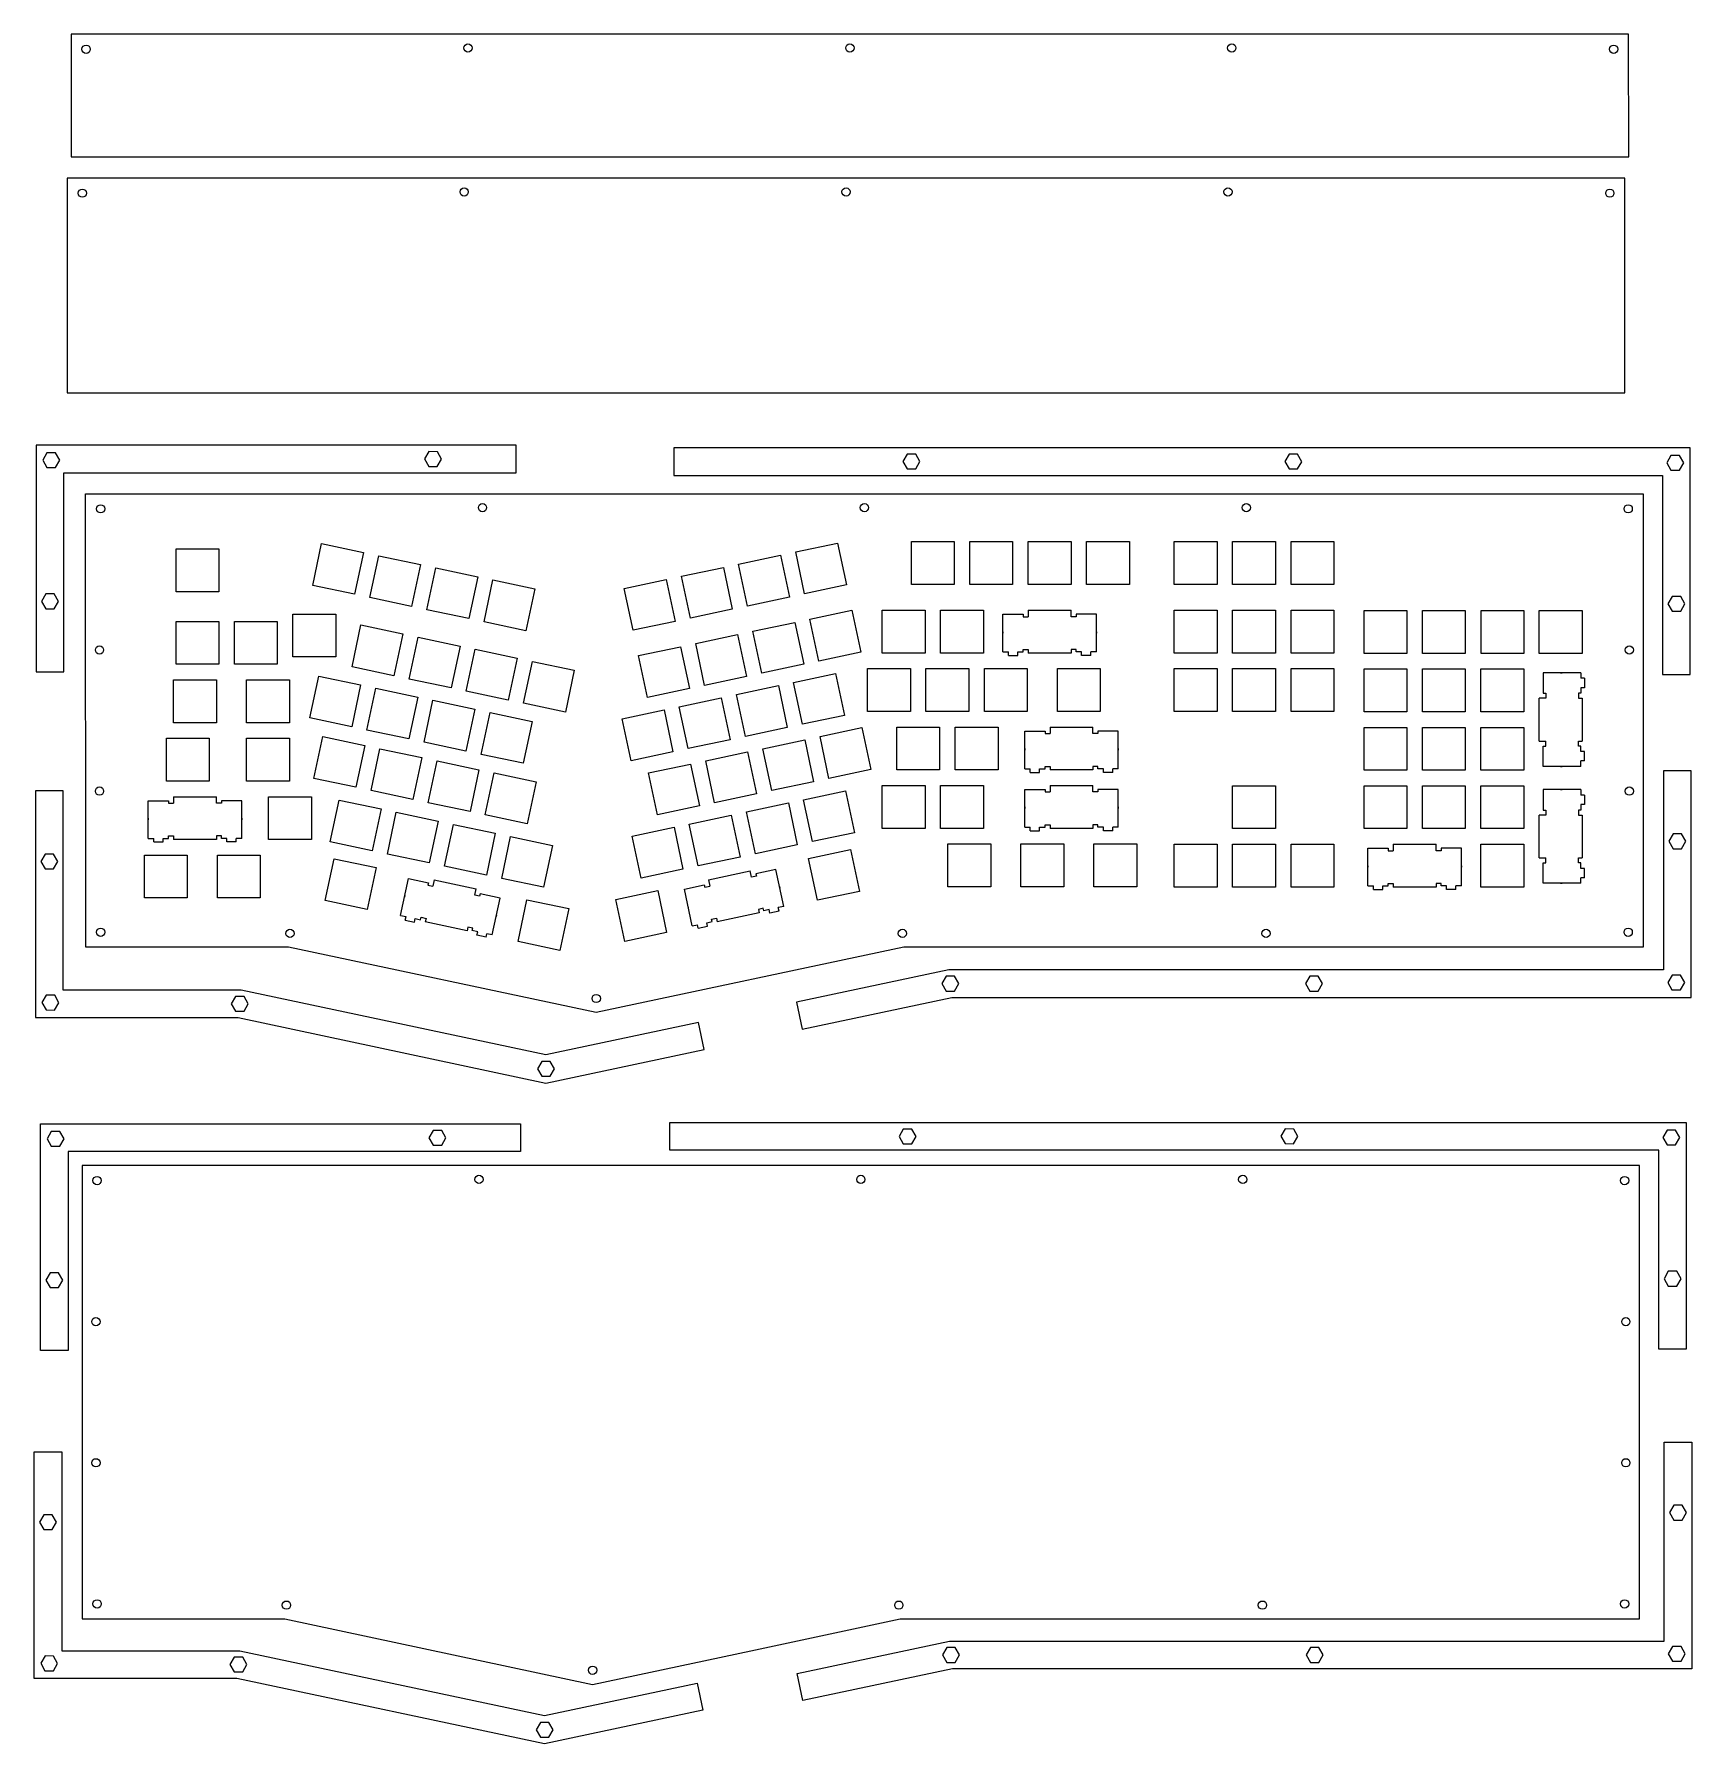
# Model space of a CAD drawing. Header units: millimetres. Extents: x 5 to 545, y -433 to 125.
import ezdxf

# ---------------------------------------------------------------- set-up
doc = ezdxf.new("R2010")
doc.units = ezdxf.units.MM
doc.layers.get('0').update_dxf_attribs({"linetype": 'CONTINUOUS'})

msp = doc.modelspace()

# ---------------------------------------------------------------- linework, layer by layer
for p, q in [((320.5, -76.54), (320.5, -64.25)), ((320.5, -64.25), (327.15, -64.25)), ((327.15, -64.25), (327.15, -65.06)), ((327.15, -65.06), (328.78, -65.06)), ((328.78, -62.95), (342.75, -62.95)), ((328.78, -62.95), (328.78, -65.06)), ((342.75, -65.06), (342.75, -62.95)), ((344.37, -65.06), (342.75, -65.06)), ((351.03, -64.25), (344.37, -64.25)), ((344.37, -64.25), (344.37, -65.06)), ((351.03, -76.54), (351.03, -64.25)), ((320.5, -69.94), (320.5, -70.45)), ((351.03, -69.94), (351.03, -70.45)), ((320.5, -76.54), (322.3, -76.54)), ((322.3, -77.71), (322.3, -76.54)), ((322.3, -77.71), (325.35, -77.71)), ((325.35, -76.54), (327.15, -76.54)), ((325.35, -77.71), (325.35, -76.54)), ((327.15, -75.76), (328.78, -75.76)), ((327.15, -76.54), (327.15, -75.76)), ((328.78, -75.76), (328.78, -76.92)), ((342.75, -76.92), (328.78, -76.92)), ((342.75, -75.76), (342.75, -76.92)), ((344.37, -75.76), (342.75, -75.76)), ((344.37, -76.54), (344.37, -75.76)), ((346.18, -76.54), (344.37, -76.54)), ((346.18, -77.71), (346.18, -76.54)), ((349.22, -77.71), (346.18, -77.71)), ((349.22, -77.71), (349.22, -76.54)), ((351.03, -76.54), (349.22, -76.54)), ((496.75, -83.35), (496.75, -90)), ((509.05, -83.35), (496.75, -83.35)), ((502.44, -83.35), (502.95, -83.35)), ((509.05, -83.35), (509.05, -85.15)), ((510.22, -85.15), (509.05, -85.15)), ((509.05, -88.2), (509.05, -90)), ((510.22, -88.2), (509.05, -88.2)), ((510.22, -85.15), (510.22, -88.2)), ((495.46, -105.6), (495.46, -91.63)), ((497.57, -91.63), (495.46, -91.63)), ((496.75, -90), (497.57, -90)), ((497.57, -90), (497.57, -91.63)), ((509.05, -90), (508.26, -90)), ((508.26, -90), (508.26, -91.63)), ((508.26, -91.63), (509.43, -91.63)), ((509.43, -91.63), (509.43, -105.6)), ((327.64, -114.64), (327.64, -102.35)), ((327.64, -102.35), (334.29, -102.35)), ((334.29, -102.35), (334.29, -103.16)), ((334.29, -103.16), (335.92, -103.16)), ((335.92, -101.05), (349.89, -101.05)), ((335.92, -101.05), (335.92, -103.16)), ((349.89, -103.16), (349.89, -101.05)), ((351.52, -103.16), (349.89, -103.16)), ((358.17, -102.35), (351.52, -102.35)), ((351.52, -102.35), (351.52, -103.16)), ((358.17, -114.64), (358.17, -102.35)), ((495.46, -105.6), (497.57, -105.6)), ((497.57, -107.22), (497.57, -105.6)), ((508.26, -105.6), (509.43, -105.6)), ((508.26, -107.22), (508.26, -105.6)), ((327.64, -108.04), (327.64, -108.55)), ((358.17, -108.04), (358.17, -108.55)), ((496.75, -113.88), (496.75, -107.22)), ((496.75, -107.22), (497.57, -107.22)), ((509.05, -107.22), (508.26, -107.22)), ((509.05, -109.03), (509.05, -107.22)), ((510.22, -109.03), (509.05, -109.03)), ((510.22, -112.08), (510.22, -109.03)), ((327.64, -114.64), (329.44, -114.64)), ((329.44, -115.81), (329.44, -114.64)), ((329.44, -115.81), (332.49, -115.81)), ((332.49, -114.64), (334.29, -114.64)), ((332.49, -115.81), (332.49, -114.64)), ((334.29, -113.86), (335.92, -113.86)), ((334.29, -114.64), (334.29, -113.86)), ((335.92, -113.86), (335.92, -115.02)), ((349.89, -115.02), (335.92, -115.02)), ((349.89, -113.86), (349.89, -115.02)), ((351.52, -113.86), (349.89, -113.86)), ((351.52, -114.64), (351.52, -113.86)), ((353.32, -114.64), (351.52, -114.64)), ((353.32, -115.81), (353.32, -114.64)), ((356.37, -115.81), (353.32, -115.81)), ((356.37, -115.81), (356.37, -114.64)), ((358.17, -114.64), (356.37, -114.64)), ((509.05, -113.88), (496.75, -113.88)), ((502.44, -113.88), (502.95, -113.88)), ((510.22, -112.08), (509.05, -112.08)), ((509.05, -113.88), (509.05, -112.08)), ((327.64, -133.69), (327.64, -121.4)), ((327.64, -121.4), (334.29, -121.4)), ((327.64, -133.69), (327.64, -121.4)), ((327.64, -121.4), (334.29, -121.4)), ((334.29, -121.4), (334.29, -122.21)), ((334.29, -121.4), (334.29, -122.21)), ((334.29, -122.21), (335.92, -122.21)), ((334.29, -122.21), (335.92, -122.21)), ((335.92, -120.1), (349.89, -120.1)), ((335.92, -120.1), (335.92, -122.21)), ((335.92, -120.1), (335.92, -122.21)), ((335.92, -120.1), (349.89, -120.1)), ((349.89, -122.21), (349.89, -120.1)), ((349.89, -122.21), (349.89, -120.1)), ((351.52, -122.21), (349.89, -122.21)), ((351.52, -122.21), (349.89, -122.21)), ((358.17, -121.4), (351.52, -121.4)), ((351.52, -121.4), (351.52, -122.21)), ((358.17, -121.4), (351.52, -121.4)), ((351.52, -121.4), (351.52, -122.21)), ((358.17, -133.69), (358.17, -121.4)), ((358.17, -133.69), (358.17, -121.4)), ((496.75, -121.45), (496.75, -128.1)), ((509.05, -121.45), (496.75, -121.45)), ((502.44, -121.45), (502.95, -121.45)), ((509.05, -121.45), (509.05, -123.25)), ((41.77, -125.05), (48.42, -125.05)), ((41.77, -137.34), (41.77, -125.05)), ((41.77, -137.34), (41.77, -125.05)), ((41.77, -125.05), (48.42, -125.05)), ((48.42, -125.05), (48.42, -125.86)), ((48.42, -125.05), (48.42, -125.86)), ((48.42, -125.86), (50.05, -125.86)), ((48.42, -125.86), (50.05, -125.86)), ((50.05, -123.75), (64.02, -123.75)), ((50.05, -123.75), (50.05, -125.86)), ((50.05, -123.75), (64.02, -123.75)), ((50.05, -123.75), (50.05, -125.86)), ((64.02, -125.86), (64.02, -123.75)), ((64.02, -125.86), (64.02, -123.75)), ((65.64, -125.86), (64.02, -125.86)), ((65.64, -125.86), (64.02, -125.86)), ((72.3, -125.05), (65.64, -125.05)), ((65.64, -125.05), (65.64, -125.86)), ((72.3, -125.05), (65.64, -125.05)), ((65.64, -125.05), (65.64, -125.86)), ((72.3, -137.34), (72.3, -125.05)), ((72.3, -137.34), (72.3, -125.05)), ((327.64, -127.09), (327.64, -127.6)), ((327.64, -127.09), (327.64, -127.6)), ((358.17, -127.09), (358.17, -127.6)), ((358.17, -127.09), (358.17, -127.6)), ((496.75, -128.1), (497.57, -128.1)), ((497.57, -128.1), (497.57, -129.73)), ((509.05, -128.1), (508.26, -128.1)), ((508.26, -128.1), (508.26, -129.73)), ((510.22, -123.25), (509.05, -123.25)), ((509.05, -126.3), (509.05, -128.1)), ((510.22, -126.3), (509.05, -126.3)), ((510.22, -123.25), (510.22, -126.3)), ((41.77, -130.74), (41.77, -131.24)), ((41.77, -130.74), (41.77, -131.24)), ((72.3, -130.74), (72.3, -131.24)), ((72.3, -130.74), (72.3, -131.24)), ((327.64, -133.69), (329.44, -133.69)), ((327.64, -133.69), (329.44, -133.69)), ((329.44, -134.86), (329.44, -133.69)), ((329.44, -134.86), (329.44, -133.69)), ((332.49, -133.69), (334.29, -133.69)), ((332.49, -134.86), (332.49, -133.69)), ((332.49, -133.69), (334.29, -133.69)), ((332.49, -134.86), (332.49, -133.69)), ((334.29, -132.91), (335.92, -132.91)), ((334.29, -133.69), (334.29, -132.91)), ((334.29, -133.69), (334.29, -132.91)), ((334.29, -132.91), (335.92, -132.91)), ((335.92, -132.91), (335.92, -134.07)), ((335.92, -132.91), (335.92, -134.07)), ((349.89, -132.91), (349.89, -134.07)), ((351.52, -132.91), (349.89, -132.91)), ((351.52, -132.91), (349.89, -132.91)), ((349.89, -132.91), (349.89, -134.07)), ((351.52, -133.69), (351.52, -132.91)), ((351.52, -133.69), (351.52, -132.91)), ((353.32, -133.69), (351.52, -133.69)), ((353.32, -133.69), (351.52, -133.69)), ((353.32, -134.86), (353.32, -133.69)), ((353.32, -134.86), (353.32, -133.69)), ((356.37, -134.86), (356.37, -133.69)), ((358.17, -133.69), (356.37, -133.69)), ((356.37, -134.86), (356.37, -133.69)), ((358.17, -133.69), (356.37, -133.69)), ((495.46, -143.7), (495.46, -129.73)), ((497.57, -129.73), (495.46, -129.73)), ((508.26, -129.73), (509.43, -129.73)), ((509.43, -129.73), (509.43, -143.7)), ((41.77, -137.34), (43.57, -137.34)), ((41.77, -137.34), (43.57, -137.34)), ((43.57, -138.51), (43.57, -137.34)), ((43.57, -138.51), (43.57, -137.34)), ((43.57, -138.51), (46.62, -138.51)), ((43.57, -138.51), (46.62, -138.51)), ((46.62, -138.51), (46.62, -137.34)), ((46.62, -137.34), (48.42, -137.34)), ((46.62, -137.34), (48.42, -137.34)), ((46.62, -138.51), (46.62, -137.34)), ((48.42, -137.34), (48.42, -136.55)), ((48.42, -136.55), (50.05, -136.55)), ((48.42, -136.55), (50.05, -136.55)), ((48.42, -137.34), (48.42, -136.55)), ((50.05, -136.55), (50.05, -137.72)), ((50.05, -136.55), (50.05, -137.72)), ((64.02, -137.72), (50.05, -137.72)), ((64.02, -137.72), (50.05, -137.72)), ((65.64, -136.55), (64.02, -136.55)), ((64.02, -136.55), (64.02, -137.72)), ((64.02, -136.55), (64.02, -137.72)), ((65.64, -136.55), (64.02, -136.55)), ((65.64, -137.34), (65.64, -136.55)), ((65.64, -137.34), (65.64, -136.55)), ((67.45, -137.34), (65.64, -137.34)), ((67.45, -137.34), (65.64, -137.34)), ((67.45, -138.51), (67.45, -137.34)), ((67.45, -138.51), (67.45, -137.34)), ((70.49, -138.51), (67.45, -138.51)), ((70.49, -138.51), (67.45, -138.51)), ((72.3, -137.34), (70.49, -137.34)), ((70.49, -138.51), (70.49, -137.34)), ((70.49, -138.51), (70.49, -137.34)), ((72.3, -137.34), (70.49, -137.34)), ((329.44, -134.86), (332.49, -134.86)), ((329.44, -134.86), (332.49, -134.86)), ((349.89, -134.07), (335.92, -134.07)), ((349.89, -134.07), (335.92, -134.07)), ((356.37, -134.86), (353.32, -134.86)), ((356.37, -134.86), (353.32, -134.86)), ((447.83, -139.25), (447.83, -141.36)), ((447.83, -139.25), (461.8, -139.25)), ((447.83, -139.25), (447.83, -141.36)), ((447.83, -139.25), (461.8, -139.25)), ((461.8, -141.36), (461.8, -139.25)), ((461.8, -141.36), (461.8, -139.25)), ((439.55, -152.84), (439.55, -140.55)), ((439.55, -152.84), (439.55, -140.55)), ((439.55, -140.55), (446.21, -140.55)), ((439.55, -140.55), (446.21, -140.55)), ((446.21, -140.55), (446.21, -141.36)), ((446.21, -140.55), (446.21, -141.36)), ((446.21, -141.36), (447.83, -141.36)), ((446.21, -141.36), (447.83, -141.36)), ((463.43, -141.36), (461.8, -141.36)), ((463.43, -141.36), (461.8, -141.36)), ((463.43, -140.55), (463.43, -141.36)), ((470.08, -140.55), (463.43, -140.55)), ((463.43, -140.55), (463.43, -141.36)), ((470.08, -140.55), (463.43, -140.55)), ((470.08, -152.84), (470.08, -140.55)), ((470.08, -152.84), (470.08, -140.55)), ((495.46, -143.7), (497.57, -143.7)), ((497.57, -145.32), (497.57, -143.7)), ((508.26, -143.7), (509.43, -143.7)), ((508.26, -145.32), (508.26, -143.7)), ((124.09, -162.46), (126.65, -150.44)), ((126.65, -150.44), (133.16, -151.82)), ((224.45, -150.86), (238.11, -147.96)), ((238.55, -150.02), (238.11, -147.96)), ((240.14, -149.68), (238.55, -150.02)), ((246.48, -147.5), (239.97, -148.88)), ((239.97, -148.88), (240.14, -149.68)), ((249.04, -159.53), (246.48, -147.5)), ((439.55, -146.24), (439.55, -146.75)), ((439.55, -146.24), (439.55, -146.75)), ((470.08, -146.24), (470.08, -146.75)), ((470.08, -146.24), (470.08, -146.75)), ((496.75, -151.98), (496.75, -145.32)), ((496.75, -145.32), (497.57, -145.32)), ((509.05, -145.32), (508.26, -145.32)), ((509.05, -147.13), (509.05, -145.32)), ((510.22, -147.13), (509.05, -147.13)), ((510.22, -150.18), (509.05, -150.18)), ((509.05, -151.98), (509.05, -150.18)), ((510.22, -150.18), (510.22, -147.13)), ((125.47, -156), (125.36, -156.5)), ((133.16, -151.82), (132.99, -152.62)), ((132.99, -152.62), (134.58, -152.96)), ((135.02, -150.89), (134.58, -152.96)), ((135.02, -150.89), (148.68, -153.8)), ((148.24, -155.86), (148.68, -153.8)), ((149.83, -156.2), (148.24, -155.86)), ((150, -155.4), (149.83, -156.2)), ((156.51, -156.79), (150, -155.4)), ((216.62, -153.85), (223.13, -152.47)), ((219.17, -165.87), (216.62, -153.85)), ((223.13, -152.47), (223.3, -153.26)), ((223.3, -153.26), (224.89, -152.92)), ((224.45, -150.86), (224.89, -152.92)), ((247.66, -153.07), (247.77, -153.56)), ((439.55, -152.84), (441.36, -152.84)), ((439.55, -152.84), (441.36, -152.84)), ((441.36, -154.01), (441.36, -152.84)), ((441.36, -154.01), (441.36, -152.84)), ((441.36, -154.01), (444.4, -154.01)), ((441.36, -154.01), (444.4, -154.01)), ((444.4, -154.01), (444.4, -152.84)), ((444.4, -152.84), (446.21, -152.84)), ((444.4, -154.01), (444.4, -152.84)), ((444.4, -152.84), (446.21, -152.84)), ((446.21, -152.06), (447.83, -152.06)), ((446.21, -152.06), (447.83, -152.06)), ((446.21, -152.84), (446.21, -152.06)), ((446.21, -152.84), (446.21, -152.06)), ((447.83, -152.06), (447.83, -153.22)), ((447.83, -152.06), (447.83, -153.22)), ((461.8, -153.22), (447.83, -153.22)), ((461.8, -153.22), (447.83, -153.22)), ((463.43, -152.06), (461.8, -152.06)), ((463.43, -152.06), (461.8, -152.06)), ((461.8, -152.06), (461.8, -153.22)), ((461.8, -152.06), (461.8, -153.22)), ((463.43, -152.84), (463.43, -152.06)), ((463.43, -152.84), (463.43, -152.06)), ((465.23, -152.84), (463.43, -152.84)), ((465.23, -152.84), (463.43, -152.84)), ((465.23, -154.01), (465.23, -152.84)), ((465.23, -154.01), (465.23, -152.84)), ((468.28, -154.01), (465.23, -154.01)), ((468.28, -154.01), (465.23, -154.01)), ((468.28, -154.01), (468.28, -152.84)), ((468.28, -154.01), (468.28, -152.84)), ((470.08, -152.84), (468.28, -152.84)), ((470.08, -152.84), (468.28, -152.84)), ((509.05, -151.98), (496.75, -151.98)), ((502.44, -151.98), (502.95, -151.98)), ((153.96, -168.81), (156.51, -156.79)), ((217.8, -159.41), (217.91, -159.91)), ((241.02, -161.62), (227.35, -164.52)), ((242.36, -160.14), (240.77, -160.48)), ((240.77, -160.48), (241.02, -161.62)), ((242.53, -160.91), (242.36, -160.14)), ((244.29, -160.53), (242.53, -160.91)), ((244.54, -161.68), (244.29, -160.53)), ((247.52, -161.04), (244.54, -161.68)), ((249.04, -159.53), (247.27, -159.9)), ((247.52, -161.04), (247.27, -159.9)), ((124.09, -162.46), (125.86, -162.84)), ((125.61, -163.98), (125.86, -162.84)), ((125.61, -163.98), (128.59, -164.62)), ((128.59, -164.62), (128.84, -163.47)), ((128.84, -163.47), (130.6, -163.85)), ((130.6, -163.85), (130.77, -163.08)), ((130.77, -163.08), (132.36, -163.42)), ((132.36, -163.42), (132.11, -164.56)), ((145.78, -167.46), (132.11, -164.56)), ((146.02, -166.32), (145.78, -167.46)), ((147.61, -166.66), (146.02, -166.32)), ((147.45, -167.43), (147.61, -166.66)), ((155.33, -162.35), (155.22, -162.85)), ((219.17, -165.87), (220.94, -165.5)), ((221.18, -166.64), (220.94, -165.5)), ((221.18, -166.64), (224.16, -166.01)), ((223.92, -164.87), (225.68, -164.49)), ((224.16, -166.01), (223.92, -164.87)), ((225.52, -163.72), (227.11, -163.38)), ((225.68, -164.49), (225.52, -163.72)), ((227.11, -163.38), (227.35, -164.52)), ((149.21, -167.8), (147.45, -167.43)), ((148.97, -168.95), (149.21, -167.8)), ((151.95, -169.58), (148.97, -168.95)), ((151.95, -169.58), (152.19, -168.44)), ((153.96, -168.81), (152.19, -168.44))]:
    msp.add_line(p, q)
for points in [[(524.62, 124.87), (16.6, 124.87), (16.6, 84.87), (524.63, 84.93)], [(523.38, 77.94), (15.36, 77.94), (15.36, 7.94), (523.38, 7.94)], [(14.23, -83.06), (14.23, -18.15), (161.75, -18.15), (161.75, -9.15), (5.23, -9.15), (5.24, -83.06)], [(213.21, -18.98), (535.7, -18.98), (535.7, -83.89), (544.7, -83.89), (544.7, -9.98), (213.21, -9.98)], [(12.89, -14.04), (11.51, -11.64), (8.74, -11.64), (7.35, -14.04), (8.73, -16.44), (11.51, -16.44)], [(136.05, -16.05), (137.45, -13.66), (136.08, -11.25), (133.3, -11.24), (131.91, -13.63), (133.28, -16.04)], [(289.31, -12.08), (287.92, -14.48), (289.31, -16.88), (292.08, -16.88), (293.47, -14.48), (292.08, -12.08)], [(412.48, -14.45), (413.84, -16.86), (416.61, -16.89), (418.02, -14.51), (416.66, -12.09), (413.89, -12.06)], [(537.04, -14.87), (538.42, -17.27), (541.2, -17.27), (542.58, -14.87), (541.2, -12.47), (538.42, -12.47)], [(87.52, -172.82), (21.36, -172.82), (21.34, -25), (529.36, -25), (529.36, -172.82), (288.21, -172.82), (187.87, -194.15)], [(50.84, -42.96), (64.81, -42.96), (64.81, -56.93), (50.84, -56.93)], [(111.97, -44.09), (109.07, -57.75), (95.4, -54.85), (98.31, -41.18)], [(266.61, -41.05), (269.51, -54.72), (255.85, -57.62), (252.94, -43.96)], [(304.65, -54.52), (290.68, -54.52), (290.68, -40.55), (304.65, -40.55)], [(323.7, -40.55), (323.7, -54.52), (309.73, -54.52), (309.73, -40.55)], [(328.78, -54.52), (328.78, -40.55), (342.75, -40.55), (342.75, -54.52)], [(361.8, -54.52), (347.83, -54.52), (347.83, -40.55), (361.8, -40.55)], [(376.4, -54.52), (376.4, -40.55), (390.37, -40.55), (390.37, -54.52)], [(409.42, -54.52), (395.45, -54.52), (395.45, -40.55), (409.42, -40.55)], [(428.47, -40.55), (428.47, -54.52), (414.5, -54.52), (414.5, -40.55)], [(130.58, -48.07), (127.68, -61.74), (114.01, -58.83), (116.92, -45.17)], [(135.55, -49.13), (149.21, -52.03), (146.31, -65.7), (132.64, -62.79)], [(232.25, -62.64), (218.58, -65.54), (215.68, -51.88), (229.34, -48.97)], [(250.88, -58.68), (237.21, -61.58), (234.31, -47.92), (247.97, -45.01)], [(151.28, -66.75), (154.18, -53.09), (167.85, -55.99), (164.94, -69.66)], [(213.61, -66.6), (199.95, -69.5), (197.04, -55.84), (210.71, -52.93)], [(11.12, -62.45), (12.5, -60.05), (11.12, -57.65), (8.35, -57.65), (6.96, -60.05), (8.35, -62.45)], [(538.82, -63.28), (541.59, -63.28), (542.97, -60.88), (541.59, -58.48), (538.82, -58.48), (537.43, -60.88)], [(50.84, -80.57), (50.84, -66.6), (64.81, -66.6), (64.81, -80.57)], [(83.86, -66.6), (83.86, -80.57), (69.89, -80.57), (69.89, -66.6)], [(88.94, -64.22), (102.91, -64.22), (102.91, -78.19), (88.94, -78.19)], [(257.6, -65.87), (271.27, -62.97), (274.17, -76.63), (260.51, -79.54)], [(281.15, -62.95), (295.12, -62.95), (295.12, -76.92), (281.15, -76.92)], [(300.2, -76.92), (300.2, -62.95), (314.17, -62.95), (314.17, -76.92)], [(390.37, -62.95), (390.37, -76.92), (376.4, -76.92), (376.4, -62.95)], [(409.42, -76.92), (395.45, -76.92), (395.45, -62.95), (409.42, -62.95)], [(414.5, -76.92), (414.5, -62.95), (428.47, -62.95), (428.47, -76.92)], [(452.28, -63.05), (452.28, -77.02), (438.31, -77.02), (438.31, -63.05)], [(457.36, -77.02), (457.36, -63.05), (471.33, -63.05), (471.33, -77.02)], [(476.51, -63.05), (490.48, -63.05), (490.48, -77.02), (476.51, -77.02)], [(495.46, -63.05), (509.43, -63.05), (509.43, -77.02), (495.46, -77.02)], [(111.15, -67.76), (124.81, -70.66), (121.91, -84.33), (108.24, -81.42)], [(140.54, -88.29), (126.88, -85.38), (129.78, -71.72), (143.45, -74.62)], [(220.33, -73.79), (234, -70.89), (236.9, -84.55), (223.24, -87.46)], [(252.63, -66.93), (255.54, -80.59), (241.87, -83.5), (238.97, -69.83)], [(148.42, -75.68), (162.08, -78.58), (159.18, -92.25), (145.51, -89.34)], [(204.61, -91.42), (201.7, -77.75), (215.37, -74.85), (218.27, -88.51)], [(164.15, -93.3), (167.05, -79.64), (180.72, -82.54), (177.81, -96.21)], [(265.91, -83.58), (268.82, -97.25), (255.15, -100.15), (252.25, -86.49)], [(276.39, -95.97), (276.39, -82), (290.36, -82), (290.36, -95.97)], [(309.41, -82), (309.41, -95.97), (295.44, -95.97), (295.44, -82)], [(328.46, -95.97), (314.49, -95.97), (314.49, -82), (328.46, -82)], [(352.27, -82), (352.27, -95.97), (338.3, -95.97), (338.3, -82)], [(390.37, -95.97), (376.4, -95.97), (376.4, -82), (390.37, -82)], [(395.45, -82), (409.42, -82), (409.42, -95.97), (395.45, -95.97)], [(428.47, -82), (428.47, -95.97), (414.5, -95.97), (414.5, -82)], [(452.28, -96.07), (438.31, -96.07), (438.31, -82.1), (452.28, -82.1)], [(457.36, -82.1), (471.33, -82.1), (471.33, -96.07), (457.36, -96.07)], [(490.38, -96.07), (476.41, -96.07), (476.41, -82.1), (490.38, -82.1)], [(50.05, -99.63), (50.05, -85.66), (64.02, -85.66), (64.02, -99.63)], [(73.86, -99.62), (73.86, -85.65), (87.83, -85.65), (87.83, -99.62)], [(108.13, -100.97), (94.47, -98.06), (97.37, -84.4), (111.03, -87.3)], [(129.67, -91.26), (126.76, -104.93), (113.1, -102.02), (116, -88.36)], [(247.28, -87.54), (250.18, -101.21), (236.52, -104.11), (233.61, -90.45)], [(134.64, -92.32), (148.3, -95.22), (145.4, -108.89), (131.73, -105.99)], [(217.88, -108.07), (214.98, -94.41), (228.64, -91.5), (231.55, -105.17)], [(164.03, -112.85), (150.37, -109.95), (153.27, -96.28), (166.94, -99.19)], [(199.25, -112.03), (196.34, -98.37), (210.01, -95.46), (212.91, -109.13)], [(47.67, -104.7), (61.64, -104.7), (61.64, -118.67), (47.67, -118.67)], [(73.86, -104.7), (87.83, -104.7), (87.83, -118.67), (73.86, -118.67)], [(95.81, -117.79), (98.71, -104.13), (112.38, -107.03), (109.47, -120.69)], [(245.14, -121.76), (242.23, -108.09), (255.9, -105.19), (258.8, -118.85)], [(274.53, -101.23), (277.43, -114.89), (263.77, -117.79), (260.87, -104.13)], [(299.88, -115.02), (285.91, -115.02), (285.91, -101.05), (299.88, -101.05)], [(318.93, -115.02), (304.96, -115.02), (304.96, -101.05), (318.93, -101.05)], [(438.31, -115.12), (438.31, -101.15), (452.28, -101.15), (452.28, -115.12)], [(457.36, -101.15), (471.33, -101.15), (471.33, -115.12), (457.36, -115.12)], [(490.38, -115.12), (476.41, -115.12), (476.41, -101.15), (490.38, -101.15)], [(128.11, -124.66), (114.44, -121.75), (117.35, -108.09), (131.01, -110.99)], [(240.17, -122.81), (226.5, -125.72), (223.6, -112.05), (237.26, -109.15)], [(133.07, -125.71), (135.98, -112.05), (149.64, -114.95), (146.74, -128.62)], [(154.61, -116.01), (168.28, -118.91), (165.37, -132.58), (151.71, -129.67)], [(218.63, -113.11), (221.53, -126.77), (207.87, -129.68), (204.96, -116.01)], [(536.02, -115.3), (536.02, -180.21), (302.93, -180.21), (253.23, -190.77), (255.1, -199.57), (303.88, -189.21), (545.02, -189.21), (545.02, -115.3)], [(171.49, -207.91), (72.09, -186.78), (13.99, -186.78), (13.98, -121.87), (4.99, -121.87), (4.99, -195.78), (71.14, -195.78), (171.49, -217.11), (223.07, -206.15), (221.19, -197.35)], [(258.41, -138.41), (255.51, -124.74), (269.17, -121.84), (272.08, -135.5)], [(295.12, -134.07), (281.15, -134.07), (281.15, -120.1), (295.12, -120.1)], [(314.17, -134.07), (300.2, -134.07), (300.2, -120.1), (314.17, -120.1)], [(395.45, -134.17), (395.45, -120.2), (409.42, -120.2), (409.42, -134.17)], [(438.31, -120.2), (452.28, -120.2), (452.28, -134.17), (438.31, -134.17)], [(457.36, -134.17), (457.36, -120.2), (471.33, -120.2), (471.33, -134.17)], [(490.38, -120.2), (490.38, -134.17), (476.41, -134.17), (476.41, -120.2)], [(81, -123.75), (94.97, -123.75), (94.97, -137.72), (81, -137.72)], [(117.7, -127.74), (114.8, -141.4), (101.13, -138.5), (104.04, -124.83)], [(253.44, -139.47), (239.78, -142.37), (236.88, -128.7), (250.54, -125.8)], [(133.43, -145.36), (119.77, -142.46), (122.67, -128.79), (136.34, -131.7)], [(138.4, -146.42), (141.31, -132.76), (154.97, -135.66), (152.07, -149.32)], [(216.18, -147.39), (202.51, -150.29), (199.61, -136.63), (213.27, -133.72)], [(234.81, -143.43), (221.15, -146.33), (218.24, -132.67), (231.91, -129.76)], [(157.04, -150.38), (159.94, -136.72), (173.6, -139.62), (170.7, -153.29)], [(316.55, -153.12), (302.58, -153.12), (302.58, -139.15), (316.55, -139.15)], [(326.4, -139.15), (340.37, -139.15), (340.37, -153.12), (326.4, -153.12)], [(350.21, -153.12), (350.21, -139.15), (364.18, -139.15), (364.18, -153.12)], [(376.4, -139.25), (390.37, -139.25), (390.37, -153.22), (376.4, -153.22)], [(409.42, -139.25), (409.42, -153.22), (395.45, -153.22), (395.45, -139.25)], [(428.47, -153.22), (414.5, -153.22), (414.5, -139.25), (428.47, -139.25)], [(476.41, -139.25), (490.38, -139.25), (490.38, -153.22), (476.41, -153.22)], [(543.3, -138.3), (541.91, -135.9), (539.14, -135.9), (537.75, -138.3), (539.14, -140.7), (541.91, -140.7)], [(10.87, -147.28), (12.26, -144.88), (10.87, -142.48), (8.1, -142.48), (6.71, -144.88), (8.1, -147.28)], [(40.52, -156.77), (40.52, -142.8), (54.49, -142.8), (54.49, -156.77)], [(64.33, -156.77), (64.33, -142.8), (78.3, -142.8), (78.3, -156.77)], [(113.17, -160.53), (99.5, -157.63), (102.41, -143.96), (116.07, -146.87)], [(270.81, -140.94), (273.72, -154.61), (260.05, -157.51), (257.15, -143.85)], [(210.82, -168), (197.16, -170.91), (194.25, -157.24), (207.92, -154.34)], [(176.06, -173.9), (162.39, -170.99), (165.3, -157.33), (178.96, -160.23)], [(302.02, -187.11), (304.79, -187.11), (306.18, -184.71), (304.79, -182.31), (302.02, -182.31), (300.64, -184.71)], [(420.62, -187.11), (423.39, -187.11), (424.78, -184.71), (423.39, -182.31), (420.62, -182.31), (419.23, -184.71)], [(538.73, -186.7), (541.5, -186.72), (542.9, -184.33), (541.54, -181.92), (538.76, -181.9), (537.36, -184.29)], [(7.11, -190.87), (8.47, -193.28), (11.24, -193.3), (12.65, -190.92), (11.29, -188.5), (8.52, -188.48)], [(68.84, -191.28), (70.23, -193.68), (73, -193.68), (74.39, -191.28), (73, -188.88), (70.23, -188.88)], [(168.72, -212.51), (170.11, -214.91), (172.88, -214.91), (174.26, -212.51), (172.88, -210.11), (170.11, -210.11)], [(163.17, -230.46), (163.17, -239.46), (15.64, -239.46), (15.64, -304.37), (6.65, -304.37), (6.64, -230.46)], [(12.92, -237.75), (14.31, -235.35), (12.92, -232.95), (10.15, -232.95), (8.76, -235.35), (10.15, -237.75)], [(137.49, -232.56), (134.72, -232.55), (133.32, -234.95), (134.7, -237.35), (137.47, -237.36), (138.86, -234.97)], [(211.94, -230), (543.43, -230), (543.43, -303.91), (534.43, -303.91), (534.43, -239), (211.94, -239)], [(292.19, -234.5), (290.81, -232.1), (288.03, -232.1), (286.65, -234.5), (288.04, -236.9), (290.81, -236.9)], [(411.21, -234.47), (412.57, -236.88), (415.34, -236.91), (416.75, -234.53), (415.39, -232.11), (412.62, -232.08)], [(537.15, -237.29), (539.92, -237.29), (541.31, -234.89), (539.92, -232.49), (537.15, -232.49), (535.76, -234.89)], [(287.05, -391.85), (528.21, -391.85), (528.2, -244.03), (20.18, -244.03), (20.2, -391.85), (86.35, -391.85), (186.7, -413.18), (238.28, -402.21)], [(537.54, -278.5), (536.16, -280.9), (537.54, -283.3), (540.31, -283.3), (541.7, -280.9), (540.31, -278.5)], [(13.92, -281.36), (12.53, -278.96), (9.76, -278.96), (8.37, -281.36), (9.76, -283.76), (12.53, -283.76)], [(303.13, -399.1), (536.22, -399.1), (536.22, -334.19), (545.22, -334.19), (545.22, -408.1), (304.08, -408.1), (255.3, -418.47), (253.43, -409.66)], [(4.56, -411.23), (4.56, -337.32), (13.55, -337.32), (13.56, -402.23), (71.66, -402.23), (171.06, -423.36), (220.77, -412.8), (222.64, -421.6), (171.06, -432.56), (70.71, -411.23)], [(539.34, -359.59), (542.11, -359.59), (543.49, -357.19), (542.11, -354.79), (539.34, -354.79), (537.95, -357.19)], [(11.83, -360.33), (10.44, -357.93), (7.67, -357.93), (6.29, -360.33), (7.67, -362.73), (10.44, -362.73)], [(304.99, -406), (306.38, -403.6), (304.99, -401.2), (302.22, -401.2), (300.84, -403.6), (302.22, -406)], [(423.59, -401.2), (420.82, -401.2), (419.43, -403.6), (420.82, -406), (423.59, -406), (424.98, -403.6)], [(541.7, -405.62), (543.1, -403.23), (541.73, -400.82), (538.96, -400.79), (537.56, -403.18), (538.93, -405.59)], [(10.82, -408.75), (12.22, -406.36), (10.86, -403.95), (8.09, -403.93), (6.68, -406.31), (8.05, -408.73)], [(68.42, -406.73), (69.8, -409.13), (72.57, -409.13), (73.96, -406.73), (72.57, -404.33), (69.8, -404.33)], [(168.29, -427.96), (169.68, -430.36), (172.45, -430.36), (173.84, -427.96), (172.45, -425.56), (169.68, -425.56)]]:
    msp.add_lwpolyline(points, close=True)
for centre in [(21.5, 119.98), (146.05, 120.37), (270.61, 120.37), (395.17, 120.37), (519.73, 119.98), (20.25, 73.04), (144.81, 73.44), (269.37, 73.44), (393.93, 73.44), (518.48, 73.04), (26.24, -29.89), (150.79, -29.5), (275.35, -29.5), (399.91, -29.5), (524.47, -29.89), (25.86, -75.91), (524.86, -75.9), (25.86, -121.92), (524.86, -121.92), (26.25, -167.93), (87.99, -168.32), (287.74, -168.32), (406.34, -168.32), (524.47, -167.93), (187.87, -189.55), (25.07, -248.92), (149.63, -248.53), (274.19, -248.53), (398.75, -248.53), (523.3, -248.92), (24.69, -294.93), (523.7, -294.93), (24.7, -340.94), (523.7, -340.94), (25.09, -386.95), (86.83, -387.35), (286.58, -387.35), (405.18, -387.35), (523.3, -386.95), (186.7, -408.58)]:
    msp.add_circle(centre, 1.35)

doc.saveas('drawing.dxf')
